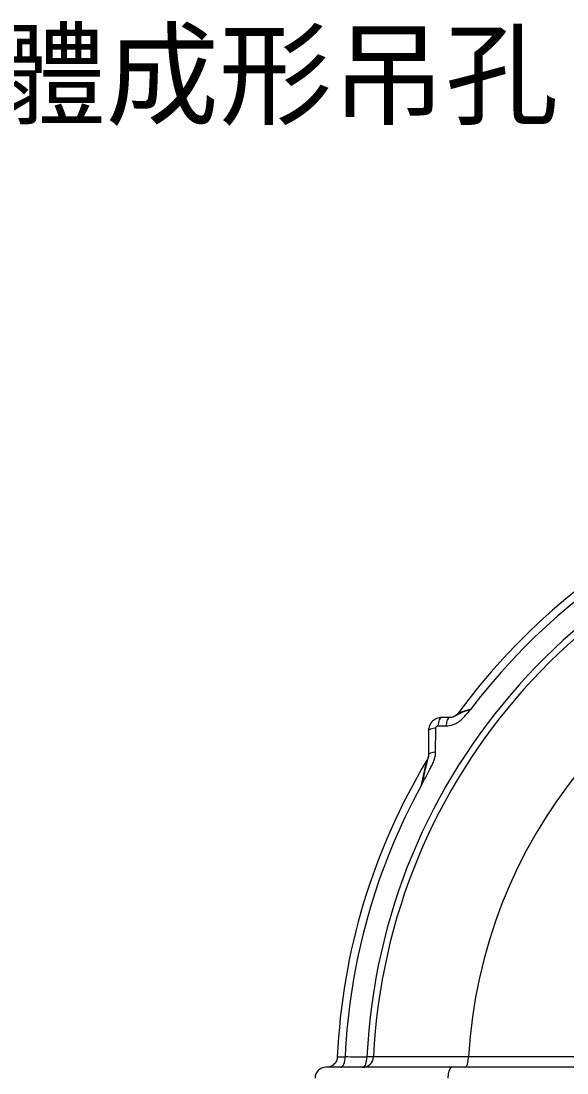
# Model space of a CAD drawing. Header units: millimetres. Extents: x 4664 to 8864, y -38 to 2932.
# Drawn here: x 5578.4 to 5710, y 1172.4 to 1425.9 of the extents above; entities that cross this region are included whole.
import ezdxf

# ---------------------------------------------------------------- set-up
doc = ezdxf.new("R2010")
doc.units = ezdxf.units.MM
doc.styles.add('微軟正黑體-20', font='Microsoft JhengHei.ttf', dxfattribs={"height": 20})

msp = doc.modelspace()

# ---------------------------------------------------------------- linework, layer by layer
at = {"lineweight": 5}
for p, q in [((5663.39, 1176.26), (5661.83, 1176.33)), ((5769.62, 1176.33), (5686.32, 1176.33)), ((5770.14, 1173.77), (5651.91, 1173.77))]:
    msp.add_line(p, q, dxfattribs=at)
for centre, radius, start, end in [((5806.56, 1169.42), 152.04, 93.2697, 143.8404), ((5806.56, 1169.42), 150.17, 95.9483, 142.8857), ((5806.56, 1169.42), 144.9, 99.21, 177.2647), ((5806.56, 1169.42), 143.34, 99.21, 177.2647), ((5806.56, 1169.42), 120.44, 105.0182, 176.7093), ((5806.56, 1169.42), 152.04, 148.9669, 177.4185), ((5806.56, 1169.42), 150.17, 151.199, 177.3603), ((5660.78, 1176.38), 2.61, 270, 357.2647), ((5651.91, 1171.16), 2.61, 90, 180)]:
    msp.add_arc(centre, radius, start, end, dxfattribs=at)
for centre, major_axis, ratio, start_param, end_param in [((5679.79, 1255.45), (0, -2.61), 0.343201, 3.141593, 4.483574), ((5681.74, 1255.45), (0, -2.61), 0.34171, 3.141593, 4.481103), ((5679.27, 1254.92), (2.61, 0), 0.239082, 1.912747, 3.141593), ((5679.27, 1249.15), (2.61, 0), 0.228211, 1.920207, 3.141593), ((5655.5, 1176.38), (0, 2.61), 0.403592, 3.141593, 4.693784), ((5660.78, 1176.38), (0, 2.61), 0.403565, 3.141593, 4.693111), ((5685.43, 1176.38), (0, -2.61), 0.342039, 0, 1.551133), ((5682.24, 1171.16), (0, -2.61), 0.342538, 3.141593, 4.712389)]:
    msp.add_ellipse(centre, major_axis=major_axis, ratio=ratio, start_param=start_param, end_param=end_param, dxfattribs=at)
for points, knots in [([(5679.79, 1258.06), (5679.4, 1258.06), (5679, 1257.98), (5678.43, 1257.76), (5678.25, 1257.66), (5677.91, 1257.44), (5677.74, 1257.31), (5677.3, 1256.87), (5677.06, 1256.51), (5676.74, 1255.75), (5676.65, 1255.33), (5676.65, 1254.92)], [0, 0, 0, 0, 0.25, 0.25, 0.375, 0.375, 0.5, 0.5, 0.75, 0.75, 1, 1, 1, 1]), ([(5680.87, 1256.05), (5681.46, 1256.05), (5682.05, 1256.16), (5682.92, 1256.48), (5683.2, 1256.61), (5683.73, 1256.92), (5683.99, 1257.1), (5684.49, 1257.49), (5684.72, 1257.7), (5685.16, 1258.15), (5685.37, 1258.38), (5686, 1259.08), (5686.4, 1259.56), (5686.81, 1260.03)], [0, 0, 0, 0, 0.25, 0.25, 0.375, 0.375, 0.5, 0.5, 0.625, 0.625, 0.75, 0.75, 1, 1, 1, 1]), ([(5682.71, 1258.26), (5682.67, 1258.25), (5682.63, 1258.23), (5682.31, 1258.11), (5682.03, 1258.06), (5681.74, 1258.06)], [0, 0, 0, 0, 0.115242, 0.115242, 1, 1, 1, 1]), ([(5683.8, 1259.13), (5683.68, 1258.96), (5683.41, 1258.67), (5682.95, 1258.36), (5682.62, 1258.23), (5682.49, 1258.18)], [0, 0, 0, 0, 0.36744, 0.745259, 1, 1, 1, 1]), ([(5683.8, 1259.13), (5683.68, 1258.96), (5683.41, 1258.67), (5683.01, 1258.39), (5682.76, 1258.29), (5682.7, 1258.27)], [0, 0, 0, 0, 0.425335, 0.862687, 1, 1, 1, 1]), ([(5686.81, 1260.03), (5686.13, 1259.8), (5685.44, 1259.56), (5684.52, 1259.21), (5684.24, 1259.1), (5683.78, 1258.88), (5683.61, 1258.77), (5683.3, 1258.58), (5683.16, 1258.49), (5682.91, 1258.36), (5682.81, 1258.31), (5682.71, 1258.26)], [0, 0, 0, 0, 0.348462, 0.348462, 0.522693, 0.522693, 0.696924, 0.696924, 0.871155, 0.871155, 1, 1, 1, 1]), ([(5678.37, 1249.71), (5678.38, 1251.4), (5678.38, 1253.1), (5678.39, 1255.03), (5678.39, 1255.27), (5678.39, 1255.51)], [0, 0, 0, 0, 0.875371, 0.875371, 1, 1, 1, 1]), ([(5678.39, 1255.51), (5678.39, 1255.56), (5678.4, 1255.6), (5678.42, 1255.7), (5678.44, 1255.75), (5678.5, 1255.84), (5678.54, 1255.89), (5678.63, 1255.96), (5678.69, 1255.99), (5678.8, 1256.03), (5678.86, 1256.04), (5678.92, 1256.04)], [0, 0, 0, 0, 0.162741, 0.162741, 0.357273, 0.357273, 0.563028, 0.563028, 0.782241, 0.782241, 1, 1, 1, 1]), ([(5674.97, 1241.77), (5675.3, 1242.41), (5675.64, 1243.06), (5676.32, 1244.35), (5676.66, 1244.99), (5677.17, 1245.96), (5677.34, 1246.28), (5677.58, 1246.77), (5677.66, 1246.93), (5677.81, 1247.26), (5677.88, 1247.43), (5678.08, 1247.94), (5678.19, 1248.29), (5678.33, 1248.99), (5678.37, 1249.35), (5678.37, 1249.71)], [0, 0, 0, 0, 0.25, 0.25, 0.5, 0.5, 0.625, 0.625, 0.6875, 0.6875, 0.75, 0.75, 0.875, 0.875, 1, 1, 1, 1]), ([(5676.65, 1249.15), (5676.65, 1248.97), (5676.64, 1248.79), (5676.57, 1248.43), (5676.51, 1248.24), (5676.41, 1247.9), (5676.38, 1247.78), (5676.3, 1247.5), (5676.26, 1247.34), (5676.14, 1246.86), (5676.06, 1246.5), (5675.81, 1245.43), (5675.64, 1244.7), (5675.3, 1243.23), (5675.13, 1242.5), (5674.97, 1241.77)], [0, 0, 0, 0, 0.125, 0.125, 0.25, 0.25, 0.3125, 0.3125, 0.375, 0.375, 0.5, 0.5, 0.75, 0.75, 1, 1, 1, 1]), ([(5674.97, 1241.77), (5674.97, 1241.78), (5674.97, 1241.8), (5674.98, 1241.84), (5674.99, 1241.87), (5675, 1241.91), (5675, 1241.94), (5675.01, 1241.98), (5675.02, 1242.01), (5675.03, 1242.05), (5675.03, 1242.08), (5675.04, 1242.11), (5675.05, 1242.15), (5675.05, 1242.18), (5675.06, 1242.22), (5675.07, 1242.25), (5675.08, 1242.28), (5675.08, 1242.32), (5675.09, 1242.35), (5675.1, 1242.38), (5675.1, 1242.42), (5675.11, 1242.45), (5675.12, 1242.48), (5675.13, 1242.51), (5675.13, 1242.55), (5675.14, 1242.58), (5675.15, 1242.61), (5675.15, 1242.65), (5675.16, 1242.68), (5675.17, 1242.71), (5675.17, 1242.74), (5675.18, 1242.77), (5675.19, 1242.81), (5675.2, 1242.84), (5675.2, 1242.87), (5675.21, 1242.9), (5675.22, 1242.93), (5675.22, 1242.96), (5675.23, 1243), (5675.24, 1243.03), (5675.24, 1243.06), (5675.25, 1243.09), (5675.26, 1243.12), (5675.26, 1243.15), (5675.27, 1243.18), (5675.28, 1243.21), (5675.28, 1243.24), (5675.29, 1243.27), (5675.29, 1243.3), (5675.3, 1243.33), (5675.31, 1243.36), (5675.31, 1243.39), (5675.32, 1243.42), (5675.33, 1243.45), (5675.33, 1243.48), (5675.34, 1243.51), (5675.35, 1243.54), (5675.35, 1243.57), (5675.36, 1243.6), (5675.36, 1243.63), (5675.37, 1243.66), (5675.38, 1243.69), (5675.38, 1243.71), (5675.39, 1243.74), (5675.4, 1243.77), (5675.4, 1243.8), (5675.41, 1243.83), (5675.41, 1243.86), (5675.42, 1243.88), (5675.43, 1243.91), (5675.43, 1243.94), (5675.44, 1243.97), (5675.44, 1244), (5675.45, 1244.02), (5675.46, 1244.05), (5675.46, 1244.08), (5675.47, 1244.1), (5675.47, 1244.13), (5675.48, 1244.16), (5675.49, 1244.19), (5675.49, 1244.21), (5675.5, 1244.24), (5675.5, 1244.27), (5675.51, 1244.29), (5675.51, 1244.32), (5675.52, 1244.34), (5675.53, 1244.37), (5675.53, 1244.4), (5675.54, 1244.42), (5675.54, 1244.45), (5675.55, 1244.47), (5675.55, 1244.5), (5675.56, 1244.53), (5675.56, 1244.55), (5675.57, 1244.58), (5675.58, 1244.6), (5675.58, 1244.63), (5675.59, 1244.65), (5675.59, 1244.68), (5675.6, 1244.7), (5675.6, 1244.73), (5675.61, 1244.75), (5675.61, 1244.77), (5675.62, 1244.8), (5675.62, 1244.82), (5675.63, 1244.85), (5675.63, 1244.87), (5675.64, 1244.89), (5675.64, 1244.92), (5675.65, 1244.94), (5675.66, 1244.97), (5675.66, 1244.99), (5675.67, 1245.01), (5675.67, 1245.04), (5675.68, 1245.06), (5675.68, 1245.08), (5675.69, 1245.1), (5675.69, 1245.13), (5675.7, 1245.15), (5675.7, 1245.17), (5675.72, 1245.28), (5675.77, 1245.47), (5675.82, 1245.74), (5675.88, 1245.99), (5675.93, 1246.22), (5675.98, 1246.44), (5676.02, 1246.64), (5676.06, 1246.83), (5676.1, 1246.99), (5676.13, 1247.15), (5676.16, 1247.29), (5676.19, 1247.41), (5676.21, 1247.51), (5676.23, 1247.6), (5676.25, 1247.68), (5676.26, 1247.73), (5676.27, 1247.77), (5676.28, 1247.8), (5676.28, 1247.8), (5676.28, 1247.8), (5676.28, 1247.8)], [0, 0, 0, 0, 0.005026, 0.010038, 0.015036, 0.02002, 0.024989, 0.029944, 0.034886, 0.039813, 0.044726, 0.049624, 0.054509, 0.059379, 0.064236, 0.069078, 0.073906, 0.078719, 0.083519, 0.088304, 0.093076, 0.097833, 0.102576, 0.107305, 0.112019, 0.11672, 0.121406, 0.126079, 0.130737, 0.135381, 0.14001, 0.144626, 0.149227, 0.153815, 0.158388, 0.162947, 0.167492, 0.172022, 0.176539, 0.181041, 0.185529, 0.190003, 0.194463, 0.198909, 0.203341, 0.207758, 0.212162, 0.216551, 0.220926, 0.225287, 0.229634, 0.233966, 0.238285, 0.242589, 0.246879, 0.251155, 0.255417, 0.259665, 0.263899, 0.268119, 0.272324, 0.276515, 0.280693, 0.284856, 0.289005, 0.29314, 0.29726, 0.301367, 0.30546, 0.309538, 0.313602, 0.317653, 0.321689, 0.325711, 0.329719, 0.333713, 0.337692, 0.341658, 0.34561, 0.349547, 0.353471, 0.35738, 0.361275, 0.365156, 0.369023, 0.372877, 0.376716, 0.38054, 0.384351, 0.388148, 0.391931, 0.3957, 0.399454, 0.403195, 0.406922, 0.410634, 0.414333, 0.418017, 0.421688, 0.425345, 0.428987, 0.432616, 0.43623, 0.439831, 0.443417, 0.44699, 0.450548, 0.454093, 0.457623, 0.46114, 0.464643, 0.468131, 0.471606, 0.475067, 0.478514, 0.481947, 0.485366, 0.488771, 0.492162, 0.495539, 0.498902, 0.54118, 0.581509, 0.619908, 0.656399, 0.691011, 0.723774, 0.75473, 0.783926, 0.811418, 0.837277, 0.861587, 0.88445, 0.905988, 0.926351, 0.945712, 0.964277, 0.982277, 0.999966, 1, 1, 1, 1]), ([(5654.67, 1176.27), (5654.65, 1175.93), (5654.51, 1175.3), (5653.92, 1174.44), (5653.04, 1173.89), (5652.4, 1173.78), (5652.06, 1173.77)], [0, 0, 0, 0, 0.240681, 0.5, 0.759318, 1, 1, 1, 1]), ([(5654.67, 1176.27), (5654.67, 1176.27), (5654.68, 1176.27), (5654.72, 1176.27), (5654.75, 1176.27), (5654.8, 1176.27), (5654.85, 1176.27), (5654.92, 1176.28), (5655.02, 1176.28), (5655.13, 1176.28), (5655.26, 1176.29), (5655.4, 1176.29), (5655.55, 1176.3), (5655.73, 1176.31), (5655.85, 1176.31), (5655.98, 1176.31), (5656.05, 1176.32), (5656.18, 1176.32), (5656.25, 1176.32), (5656.4, 1176.33), (5656.47, 1176.33), (5656.55, 1176.34)], [0, 0, 0, 0, 0.123245, 0.123245, 0.248496, 0.248496, 0.311121, 0.373746, 0.436372, 0.498997, 0.561622, 0.624248, 0.686873, 0.749499, 0.812124, 0.812124, 0.874749, 0.874749, 0.937375, 0.937375, 1, 1, 1, 1]), ([(5686.32, 1176.33), (5684.64, 1176.33), (5683.02, 1176.32), (5680.68, 1176.31), (5679.91, 1176.31), (5678.42, 1176.3), (5677.69, 1176.3), (5675.59, 1176.29), (5674.28, 1176.29), (5672.44, 1176.29), (5671.85, 1176.28), (5670.72, 1176.28), (5670.18, 1176.28), (5668.66, 1176.27), (5667.76, 1176.27), (5666.59, 1176.27), (5666.23, 1176.27), (5665.57, 1176.27), (5665.26, 1176.26), (5664.46, 1176.26), (5664.06, 1176.26), (5663.52, 1176.26), (5663.39, 1176.26), (5663.39, 1176.26)], [0, 0, 0, 0, 0.125, 0.125, 0.1875, 0.1875, 0.25, 0.25, 0.375, 0.375, 0.4375, 0.4375, 0.5, 0.5, 0.625, 0.625, 0.6875, 0.6875, 0.75, 0.75, 0.875, 0.875, 1, 1, 1, 1])]:
    msp.add_open_spline(points, degree=3, knots=knots, dxfattribs=at)
for points, degree in [([(5681.74, 1258.06), (5681.09, 1258.06), (5680.44, 1258.06), (5679.79, 1258.06)], 3), ([(5678.92, 1256.04), (5679.57, 1256.04), (5680.22, 1256.04), (5680.87, 1256.05)], 3), ([(5676.65, 1254.92), (5676.65, 1253), (5676.65, 1251.08), (5676.65, 1249.15)], 3), ([(5676.65, 1249.15), (5676.65, 1248.42), (5676.28, 1247.8)], 2), ([(5656.55, 1176.34), (5658.31, 1176.33), (5660.07, 1176.33), (5661.83, 1176.33)], 3)]:
    msp.add_open_spline(points, degree=degree, dxfattribs=at)
msp.add_rational_spline([(5686.81, 1260.03), (5686.42, 1259.92), (5686.05, 1259.8), (5685.52, 1259.65), (5685.35, 1259.59), (5685.03, 1259.5), (5684.87, 1259.45), (5684.59, 1259.36), (5684.46, 1259.33), (5684.23, 1259.26), (5684.13, 1259.23), (5683.9, 1259.16), (5683.81, 1259.13), (5683.8, 1259.13), (5683.8, 1259.13), (5683.8, 1259.13)], [0.999999860744, 0.999999870148, 0.99999987894, 0.99999989097, 0.999999894868, 0.999999902182, 0.999999905614, 0.999999911806, 0.999999914585, 0.999999919492, 0.999999921614, 0.999999926729, 0.999999928567, 0.99999992862, 0.99999992862, 0.999999928621], degree=3, knots=[0, 0, 0, 0, 0.240189, 0.240189, 0.366317, 0.366317, 0.492446, 0.492446, 0.618574, 0.618574, 0.744702, 0.744702, 0.996959, 0.996959, 1, 1, 1, 1], dxfattribs=at)

# ---------------------------------------------------------------- texts
at = {"lineweight": 5, "insert": (5544.28, 1411.84), "char_height": 20, "width": 157.2691, "attachment_point": 4, "style": '微軟正黑體-20'}
msp.add_mtext('一體成形吊孔', dxfattribs=at)

doc.saveas('drawing.dxf')
